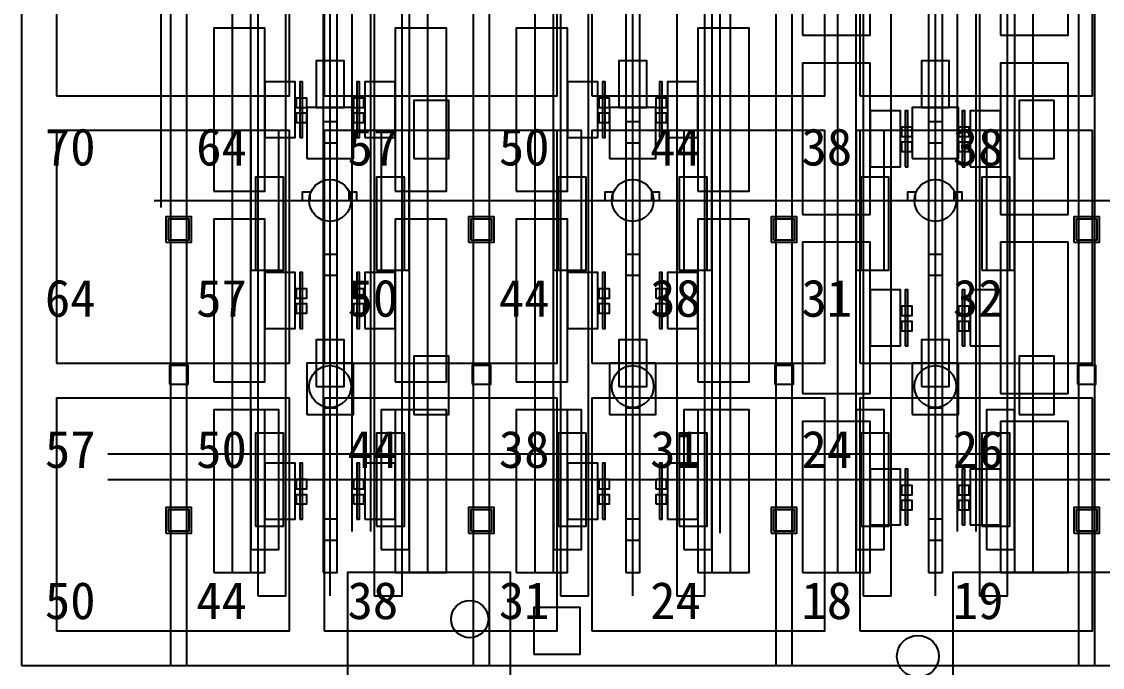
# Model space of a CAD drawing. Header units: metres. Extents: x -1640 to 1560, y -268 to 2338.
# Drawn here: x -281 to -234.57, y 886.92 to 914.69 of the extents above; entities that cross this region are included whole.
import ezdxf

# ---------------------------------------------------------------- set-up
doc = ezdxf.new("R2010")
doc.units = ezdxf.units.M
for name, color, linetype in [('1F_CHL', 4, 'Continuous'), ('1F_EHS_EXIT_DOOR_CONCEPT', 3, 'Continuous'), ('1F_EHS_GAS_DETECTOR', 6, 'Continuous'), ('1F_EHS_SAFETY_SHOWER_EYEWASH_CONCEPT', 3, 'Continuous'), ('1F_PUMP', 2, 'Continuous'), ('1F_SCR', 3, 'Continuous'), ('1F_STRUCT_COLUMN', 8, 'Continuous'), ('1F_ZONE', 3, 'Continuous'), ('2F_CSF_LATERAL_RACK_CONCEPT', 9, 'Continuous'), ('2F_EHS_EXIT_DOOR_CONCEPT', 3, 'Continuous'), ('2F_EHS_GAS_DETECTOR', 6, 'Continuous'), ('2F_RFG', 5, 'Continuous'), ('2F_STRUCT_COLUMN', 8, 'Continuous'), ('2F_VMB', 6, 'Continuous'), ('2F_ZONE', 3, 'Continuous'), ('3F_CLEANROOM_OVERHEAD_PIPE_DUCT_CONCEPT', 9, 'Continuous'), ('3F_CVD', 3, 'Continuous'), ('3F_DIFF', 4, 'Continuous'), ('3F_EHS_EGRESS_DIST_M', 2, 'Continuous'), ('3F_EHS_EXIT_DOOR_CONCEPT', 3, 'Continuous'), ('3F_FOUP', 5, 'Continuous'), ('3F_OHT', 9, 'Continuous'), ('3F_OHTV', 1, 'Continuous'), ('3F_STRUCT_COLUMN', 8, 'Continuous'), ('3F_TBAR', 6, 'Continuous'), ('3F_ZONE', 3, 'Continuous'), ('4F_FFU', 1, 'Continuous'), ('4F_STRUCT_PLENUM_TRUSS_CONCEPT', 9, 'Continuous'), ('4F_ZONE', 3, 'Continuous'), ('5F_CHL', 4, 'Continuous'), ('5F_EHS_EXIT_DOOR_CONCEPT', 3, 'Continuous'), ('5F_EHS_GAS_DETECTOR', 6, 'Continuous'), ('5F_EHS_SAFETY_SHOWER_EYEWASH_CONCEPT', 3, 'Continuous'), ('5F_PUMP', 2, 'Continuous'), ('5F_SCR', 3, 'Continuous'), ('5F_STRUCT_COLUMN', 8, 'Continuous'), ('5F_ZONE', 3, 'Continuous'), ('6F_CSF_LATERAL_RACK_CONCEPT', 9, 'Continuous'), ('6F_EHS_EXIT_DOOR_CONCEPT', 3, 'Continuous'), ('6F_EHS_GAS_DETECTOR', 6, 'Continuous'), ('6F_RFG', 5, 'Continuous'), ('6F_STRUCT_COLUMN', 8, 'Continuous'), ('6F_VMB', 6, 'Continuous'), ('6F_ZONE', 3, 'Continuous'), ('7F_CLEANROOM_OVERHEAD_PIPE_DUCT_CONCEPT', 9, 'Continuous'), ('7F_CVD', 3, 'Continuous'), ('7F_DIFF', 4, 'Continuous'), ('7F_EHS_EGRESS_DIST_M', 2, 'Continuous'), ('7F_EHS_EXIT_DOOR_CONCEPT', 3, 'Continuous'), ('7F_FOUP', 5, 'Continuous'), ('7F_OHT', 9, 'Continuous'), ('7F_OHTV', 1, 'Continuous'), ('7F_STRUCT_COLUMN', 8, 'Continuous'), ('7F_TBAR', 6, 'Continuous'), ('7F_ZONE', 3, 'Continuous'), ('8F_FFU', 1, 'Continuous'), ('8F_STRUCT_PLENUM_TRUSS_CONCEPT', 9, 'Continuous'), ('8F_ZONE', 3, 'Continuous'), ('EHS_GAS_SUPPLY', 3, 'Continuous'), ('EHS_PROCESS_EXHAUST', 1, 'Continuous'), ('EHS_TREATED_EXHAUST', 30, 'Continuous'), ('RF_RSC', 4, 'Continuous'), ('RF_STACK', 2, 'Continuous'), ('UTIL_ELEC.LV_CONCEPT', 2, 'Continuous'), ('UTIL_GAS.SPEC_CONCEPT', 3, 'Continuous'), ('UTIL_PCW.R_CONCEPT', 1, 'Continuous'), ('UTIL_PCW.S_CONCEPT', 6, 'Continuous'), ('UTIL_UPW.R_CONCEPT', 2, 'Continuous'), ('UTIL_UPW.S_CONCEPT', 1, 'Continuous')]:
    doc.layers.add(name, color=color, linetype=linetype)

msp = doc.modelspace()

# ---------------------------------------------------------------- linework, layer by layer
at = {"layer": '1F_CHL'}
for points in [[(-264.15, 908.8), (-262.65, 908.8), (-262.65, 911.3), (-264.15, 911.3)], [(-238.15, 908.8), (-236.65, 908.8), (-236.65, 911.3), (-238.15, 911.3)], [(-264.15, 897.8), (-262.65, 897.8), (-262.65, 900.3), (-264.15, 900.3)], [(-238.15, 897.8), (-236.65, 897.8), (-236.65, 900.3), (-238.15, 900.3)]]:
    msp.add_lwpolyline(points, close=True, dxfattribs=at)
at = {"layer": '1F_EHS_EXIT_DOOR_CONCEPT'}
msp.add_circle((-242.5, 887.4), 0.9, dxfattribs=at)
at = {"layer": '1F_EHS_GAS_DETECTOR'}
for centre in [(-267.75, 899), (-254.75, 899), (-241.75, 899)]:
    msp.add_circle(centre, 0.9, dxfattribs=at)
at = {"layer": '1F_EHS_SAFETY_SHOWER_EYEWASH_CONCEPT'}
msp.add_circle((-261.75, 889), 0.8, dxfattribs=at)
at = {"layer": '1F_PUMP'}
for points in [[(-270.95, 904), (-269.75, 904), (-269.75, 908), (-270.95, 908)], [(-265.75, 904), (-264.55, 904), (-264.55, 908), (-265.75, 908)], [(-257.95, 904), (-256.75, 904), (-256.75, 908), (-257.95, 908)], [(-252.75, 904), (-251.55, 904), (-251.55, 908), (-252.75, 908)], [(-244.95, 904), (-243.75, 904), (-243.75, 908), (-244.95, 908)], [(-239.75, 904), (-238.55, 904), (-238.55, 908), (-239.75, 908)], [(-270.95, 893), (-269.75, 893), (-269.75, 897), (-270.95, 897)], [(-265.75, 893), (-264.55, 893), (-264.55, 897), (-265.75, 897)], [(-257.95, 893), (-256.75, 893), (-256.75, 897), (-257.95, 897)], [(-252.75, 893), (-251.55, 893), (-251.55, 897), (-252.75, 897)], [(-244.95, 893), (-243.75, 893), (-243.75, 897), (-244.95, 897)], [(-239.75, 893), (-238.55, 893), (-238.55, 897), (-239.75, 897)]]:
    msp.add_lwpolyline(points, close=True, dxfattribs=at)
at = {"layer": '1F_SCR'}
for points in [[(-268.75, 908.8), (-266.75, 908.8), (-266.75, 911), (-268.75, 911)], [(-255.75, 908.8), (-253.75, 908.8), (-253.75, 911), (-255.75, 911)], [(-242.75, 908.8), (-240.75, 908.8), (-240.75, 911), (-242.75, 911)], [(-268.75, 897.8), (-266.75, 897.8), (-266.75, 900), (-268.75, 900)], [(-255.75, 897.8), (-253.75, 897.8), (-253.75, 900), (-255.75, 900)], [(-242.75, 897.8), (-240.75, 897.8), (-240.75, 900), (-242.75, 900)]]:
    msp.add_lwpolyline(points, close=True, dxfattribs=at)
at = {"layer": '1F_STRUCT_COLUMN'}
for points in [[(-274.8, 905.2), (-273.7, 905.2), (-273.7, 906.3), (-274.8, 906.3)], [(-261.8, 905.2), (-260.7, 905.2), (-260.7, 906.3), (-261.8, 906.3)], [(-248.8, 905.2), (-247.7, 905.2), (-247.7, 906.3), (-248.8, 906.3)], [(-235.8, 905.2), (-234.7, 905.2), (-234.7, 906.3), (-235.8, 906.3)], [(-274.8, 892.7), (-273.7, 892.7), (-273.7, 893.8), (-274.8, 893.8)], [(-261.8, 892.7), (-260.7, 892.7), (-260.7, 893.8), (-261.8, 893.8)], [(-248.8, 892.7), (-247.7, 892.7), (-247.7, 893.8), (-248.8, 893.8)], [(-235.8, 892.7), (-234.7, 892.7), (-234.7, 893.8), (-235.8, 893.8)]]:
    msp.add_lwpolyline(points, close=True, dxfattribs=at)
at = {"layer": '1F_ZONE'}
msp.add_lwpolyline([(-281, 887), (-7.5, 887), (-7.5, 1045), (-281, 1045)], close=True, dxfattribs=at)
at = {"layer": '2F_CSF_LATERAL_RACK_CONCEPT'}
for points in [[(-271.95, 891), (-271.15, 891), (-271.15, 1041), (-271.95, 1041)], [(-264.35, 891), (-263.55, 891), (-263.55, 1041), (-264.35, 1041)], [(-258.95, 891), (-258.15, 891), (-258.15, 1041), (-258.95, 1041)], [(-251.35, 891), (-250.55, 891), (-250.55, 1041), (-251.35, 1041)], [(-245.95, 891), (-245.15, 891), (-245.15, 1041), (-245.95, 1041)], [(-238.35, 891), (-237.55, 891), (-237.55, 1041), (-238.35, 1041)]]:
    msp.add_lwpolyline(points, close=True, dxfattribs=at)
at = {"layer": '2F_EHS_EXIT_DOOR_CONCEPT'}
msp.add_circle((-242.5, 887.4), 0.9, dxfattribs=at)
at = {"layer": '2F_EHS_GAS_DETECTOR'}
for centre in [(-267.75, 907), (-254.75, 907), (-241.75, 907)]:
    msp.add_circle(centre, 0.9, dxfattribs=at)
at = {"layer": '2F_RFG'}
for points in [[(-271.15, 904), (-269.95, 904), (-269.95, 910), (-271.15, 910)], [(-265.55, 904), (-264.35, 904), (-264.35, 910), (-265.55, 910)], [(-258.15, 904), (-256.95, 904), (-256.95, 910), (-258.15, 910)], [(-252.55, 904), (-251.35, 904), (-251.35, 910), (-252.55, 910)], [(-245.15, 904), (-243.95, 904), (-243.95, 910), (-245.15, 910)], [(-239.55, 904), (-238.35, 904), (-238.35, 910), (-239.55, 910)], [(-271.15, 892), (-269.95, 892), (-269.95, 898), (-271.15, 898)], [(-265.55, 892), (-264.35, 892), (-264.35, 898), (-265.55, 898)], [(-258.15, 892), (-256.95, 892), (-256.95, 898), (-258.15, 898)], [(-252.55, 892), (-251.35, 892), (-251.35, 898), (-252.55, 898)], [(-245.15, 892), (-243.95, 892), (-243.95, 898), (-245.15, 898)], [(-239.55, 892), (-238.35, 892), (-238.35, 898), (-239.55, 898)]]:
    msp.add_lwpolyline(points, close=True, dxfattribs=at)
at = {"layer": '2F_STRUCT_COLUMN'}
for points in [[(-274.7, 905.3), (-273.8, 905.3), (-273.8, 906.2), (-274.7, 906.2)], [(-261.7, 905.3), (-260.8, 905.3), (-260.8, 906.2), (-261.7, 906.2)], [(-248.7, 905.3), (-247.8, 905.3), (-247.8, 906.2), (-248.7, 906.2)], [(-235.7, 905.3), (-234.8, 905.3), (-234.8, 906.2), (-235.7, 906.2)], [(-274.7, 892.8), (-273.8, 892.8), (-273.8, 893.7), (-274.7, 893.7)], [(-261.7, 892.8), (-260.8, 892.8), (-260.8, 893.7), (-261.7, 893.7)], [(-248.7, 892.8), (-247.8, 892.8), (-247.8, 893.7), (-248.7, 893.7)], [(-235.7, 892.8), (-234.8, 892.8), (-234.8, 893.7), (-235.7, 893.7)]]:
    msp.add_lwpolyline(points, close=True, dxfattribs=at)
at = {"layer": '2F_VMB'}
for points in [[(-268.35, 911), (-267.15, 911), (-267.15, 913), (-268.35, 913)], [(-255.35, 911), (-254.15, 911), (-254.15, 913), (-255.35, 913)], [(-242.35, 911), (-241.15, 911), (-241.15, 913), (-242.35, 913)], [(-268.35, 899), (-267.15, 899), (-267.15, 901), (-268.35, 901)], [(-255.35, 899), (-254.15, 899), (-254.15, 901), (-255.35, 901)], [(-242.35, 899), (-241.15, 899), (-241.15, 901), (-242.35, 901)]]:
    msp.add_lwpolyline(points, close=True, dxfattribs=at)
at = {"layer": '2F_ZONE'}
msp.add_lwpolyline([(-281, 887), (-7.5, 887), (-7.5, 1045), (-281, 1045)], close=True, dxfattribs=at)
at = {"layer": '3F_CLEANROOM_OVERHEAD_PIPE_DUCT_CONCEPT'}
for points in [[(-270.85, 890), (-269.65, 890), (-269.65, 1042), (-270.85, 1042)], [(-265.85, 890), (-264.65, 890), (-264.65, 1042), (-265.85, 1042)], [(-257.85, 890), (-256.65, 890), (-256.65, 1042), (-257.85, 1042)], [(-252.85, 890), (-251.65, 890), (-251.65, 1042), (-252.85, 1042)], [(-244.85, 890), (-243.65, 890), (-243.65, 1042), (-244.85, 1042)], [(-239.85, 890), (-238.65, 890), (-238.65, 1042), (-239.85, 1042)]]:
    msp.add_lwpolyline(points, close=True, dxfattribs=at)
at = {"layer": '3F_CVD'}
for points in [[(-247.45, 914.1), (-244.55, 914.1), (-244.55, 920.6), (-247.45, 920.6)], [(-238.95, 914.1), (-236.05, 914.1), (-236.05, 920.6), (-238.95, 920.6)], [(-247.45, 906.4), (-244.55, 906.4), (-244.55, 912.9), (-247.45, 912.9)], [(-238.95, 906.4), (-236.05, 906.4), (-236.05, 912.9), (-238.95, 912.9)], [(-244.55, 908.45), (-243.25, 908.45), (-243.25, 910.85), (-244.55, 910.85)], [(-240.25, 908.45), (-238.95, 908.45), (-238.95, 910.85), (-240.25, 910.85)], [(-247.45, 898.7), (-244.55, 898.7), (-244.55, 905.2), (-247.45, 905.2)], [(-238.95, 898.7), (-236.05, 898.7), (-236.05, 905.2), (-238.95, 905.2)], [(-244.55, 900.75), (-243.25, 900.75), (-243.25, 903.15), (-244.55, 903.15)], [(-240.25, 900.75), (-238.95, 900.75), (-238.95, 903.15), (-240.25, 903.15)], [(-247.45, 891), (-244.55, 891), (-244.55, 897.5), (-247.45, 897.5)], [(-238.95, 891), (-236.05, 891), (-236.05, 897.5), (-238.95, 897.5)], [(-244.55, 893.05), (-243.25, 893.05), (-243.25, 895.45), (-244.55, 895.45)], [(-240.25, 893.05), (-238.95, 893.05), (-238.95, 895.45), (-240.25, 895.45)]]:
    msp.add_lwpolyline(points, close=True, dxfattribs=at)
at = {"layer": '3F_DIFF'}
for points in [[(-272.75, 907.4), (-270.55, 907.4), (-270.55, 914.4), (-272.75, 914.4)], [(-264.95, 907.4), (-262.75, 907.4), (-262.75, 914.4), (-264.95, 914.4)], [(-259.75, 907.4), (-257.55, 907.4), (-257.55, 914.4), (-259.75, 914.4)], [(-251.95, 907.4), (-249.75, 907.4), (-249.75, 914.4), (-251.95, 914.4)], [(-270.55, 909.7), (-269.25, 909.7), (-269.25, 912.1), (-270.55, 912.1)], [(-266.25, 909.7), (-264.95, 909.7), (-264.95, 912.1), (-266.25, 912.1)], [(-257.55, 909.7), (-256.25, 909.7), (-256.25, 912.1), (-257.55, 912.1)], [(-253.25, 909.7), (-251.95, 909.7), (-251.95, 912.1), (-253.25, 912.1)], [(-272.75, 899.2), (-270.55, 899.2), (-270.55, 906.2), (-272.75, 906.2)], [(-264.95, 899.2), (-262.75, 899.2), (-262.75, 906.2), (-264.95, 906.2)], [(-259.75, 899.2), (-257.55, 899.2), (-257.55, 906.2), (-259.75, 906.2)], [(-251.95, 899.2), (-249.75, 899.2), (-249.75, 906.2), (-251.95, 906.2)], [(-270.55, 901.5), (-269.25, 901.5), (-269.25, 903.9), (-270.55, 903.9)], [(-266.25, 901.5), (-264.95, 901.5), (-264.95, 903.9), (-266.25, 903.9)], [(-257.55, 901.5), (-256.25, 901.5), (-256.25, 903.9), (-257.55, 903.9)], [(-253.25, 901.5), (-251.95, 901.5), (-251.95, 903.9), (-253.25, 903.9)], [(-272.75, 891), (-270.55, 891), (-270.55, 898), (-272.75, 898)], [(-264.95, 891), (-262.75, 891), (-262.75, 898), (-264.95, 898)], [(-259.75, 891), (-257.55, 891), (-257.55, 898), (-259.75, 898)], [(-251.95, 891), (-249.75, 891), (-249.75, 898), (-251.95, 898)], [(-270.55, 893.3), (-269.25, 893.3), (-269.25, 895.7), (-270.55, 895.7)], [(-266.25, 893.3), (-264.95, 893.3), (-264.95, 895.7), (-266.25, 895.7)], [(-257.55, 893.3), (-256.25, 893.3), (-256.25, 895.7), (-257.55, 895.7)], [(-253.25, 893.3), (-251.95, 893.3), (-251.95, 895.7), (-253.25, 895.7)]]:
    msp.add_lwpolyline(points, close=True, dxfattribs=at)
at = {"layer": '3F_EHS_EXIT_DOOR_CONCEPT'}
msp.add_circle((-242.5, 887.4), 0.9, dxfattribs=at)
at = {"layer": '3F_FOUP'}
for points in [[(-269.2, 911), (-268.75, 911), (-268.75, 911.4), (-269.2, 911.4)], [(-266.75, 911), (-266.3, 911), (-266.3, 911.4), (-266.75, 911.4)], [(-256.2, 911), (-255.75, 911), (-255.75, 911.4), (-256.2, 911.4)], [(-253.75, 911), (-253.3, 911), (-253.3, 911.4), (-253.75, 911.4)], [(-269.2, 910.35), (-268.75, 910.35), (-268.75, 910.75), (-269.2, 910.75)], [(-266.75, 910.35), (-266.3, 910.35), (-266.3, 910.75), (-266.75, 910.75)], [(-256.2, 910.35), (-255.75, 910.35), (-255.75, 910.75), (-256.2, 910.75)], [(-253.75, 910.35), (-253.3, 910.35), (-253.3, 910.75), (-253.75, 910.75)], [(-243.2, 909.75), (-242.75, 909.75), (-242.75, 910.15), (-243.2, 910.15)], [(-240.75, 909.75), (-240.3, 909.75), (-240.3, 910.15), (-240.75, 910.15)], [(-243.2, 909.1), (-242.75, 909.1), (-242.75, 909.5), (-243.2, 909.5)], [(-240.75, 909.1), (-240.3, 909.1), (-240.3, 909.5), (-240.75, 909.5)], [(-269.2, 902.8), (-268.75, 902.8), (-268.75, 903.2), (-269.2, 903.2)], [(-266.75, 902.8), (-266.3, 902.8), (-266.3, 903.2), (-266.75, 903.2)], [(-256.2, 902.8), (-255.75, 902.8), (-255.75, 903.2), (-256.2, 903.2)], [(-253.75, 902.8), (-253.3, 902.8), (-253.3, 903.2), (-253.75, 903.2)], [(-269.2, 902.15), (-268.75, 902.15), (-268.75, 902.55), (-269.2, 902.55)], [(-266.75, 902.15), (-266.3, 902.15), (-266.3, 902.55), (-266.75, 902.55)], [(-256.2, 902.15), (-255.75, 902.15), (-255.75, 902.55), (-256.2, 902.55)], [(-253.75, 902.15), (-253.3, 902.15), (-253.3, 902.55), (-253.75, 902.55)], [(-243.2, 902.05), (-242.75, 902.05), (-242.75, 902.45), (-243.2, 902.45)], [(-240.75, 902.05), (-240.3, 902.05), (-240.3, 902.45), (-240.75, 902.45)], [(-243.2, 901.4), (-242.75, 901.4), (-242.75, 901.8), (-243.2, 901.8)], [(-240.75, 901.4), (-240.3, 901.4), (-240.3, 901.8), (-240.75, 901.8)], [(-269.2, 894.6), (-268.75, 894.6), (-268.75, 895), (-269.2, 895)], [(-266.75, 894.6), (-266.3, 894.6), (-266.3, 895), (-266.75, 895)], [(-256.2, 894.6), (-255.75, 894.6), (-255.75, 895), (-256.2, 895)], [(-253.75, 894.6), (-253.3, 894.6), (-253.3, 895), (-253.75, 895)], [(-243.2, 894.35), (-242.75, 894.35), (-242.75, 894.75), (-243.2, 894.75)], [(-240.75, 894.35), (-240.3, 894.35), (-240.3, 894.75), (-240.75, 894.75)], [(-269.2, 893.95), (-268.75, 893.95), (-268.75, 894.35), (-269.2, 894.35)], [(-266.75, 893.95), (-266.3, 893.95), (-266.3, 894.35), (-266.75, 894.35)], [(-256.2, 893.95), (-255.75, 893.95), (-255.75, 894.35), (-256.2, 894.35)], [(-253.75, 893.95), (-253.3, 893.95), (-253.3, 894.35), (-253.75, 894.35)], [(-243.2, 893.7), (-242.75, 893.7), (-242.75, 894.1), (-243.2, 894.1)], [(-240.75, 893.7), (-240.3, 893.7), (-240.3, 894.1), (-240.75, 894.1)]]:
    msp.add_lwpolyline(points, close=True, dxfattribs=at)
at = {"layer": '3F_OHT'}
for p, q in [((-267.75, 890), (-267.75, 962)), ((-254.75, 890), (-254.75, 962)), ((-241.75, 890), (-241.75, 962))]:
    msp.add_line(p, q, dxfattribs=at)
at = {"layer": '3F_OHTV'}
for points in [[(-268.05, 909.48), (-267.45, 909.48), (-267.45, 910.38), (-268.05, 910.38)], [(-255.05, 909.48), (-254.45, 909.48), (-254.45, 910.38), (-255.05, 910.38)], [(-242.05, 909.48), (-241.45, 909.48), (-241.45, 910.38), (-242.05, 910.38)], [(-268.05, 903.78), (-267.45, 903.78), (-267.45, 904.68), (-268.05, 904.68)], [(-255.05, 903.78), (-254.45, 903.78), (-254.45, 904.68), (-255.05, 904.68)], [(-242.05, 903.78), (-241.45, 903.78), (-241.45, 904.68), (-242.05, 904.68)], [(-268.05, 898.09), (-267.45, 898.09), (-267.45, 898.99), (-268.05, 898.99)], [(-255.05, 898.09), (-254.45, 898.09), (-254.45, 898.99), (-255.05, 898.99)], [(-242.05, 898.09), (-241.45, 898.09), (-241.45, 898.99), (-242.05, 898.99)], [(-268.05, 892.4), (-267.45, 892.4), (-267.45, 893.3), (-268.05, 893.3)], [(-255.05, 892.4), (-254.45, 892.4), (-254.45, 893.3), (-255.05, 893.3)], [(-242.05, 892.4), (-241.45, 892.4), (-241.45, 893.3), (-242.05, 893.3)]]:
    msp.add_lwpolyline(points, close=True, dxfattribs=at)
at = {"layer": '3F_STRUCT_COLUMN'}
for points in [[(-274.65, 899.1), (-273.85, 899.1), (-273.85, 899.9), (-274.65, 899.9)], [(-261.65, 899.1), (-260.85, 899.1), (-260.85, 899.9), (-261.65, 899.9)], [(-248.65, 899.1), (-247.85, 899.1), (-247.85, 899.9), (-248.65, 899.9)], [(-235.65, 899.1), (-234.85, 899.1), (-234.85, 899.9), (-235.65, 899.9)]]:
    msp.add_lwpolyline(points, close=True, dxfattribs=at)
at = {"layer": '3F_TBAR'}
for points in [[(-269.05, 909.7), (-268.93, 909.7), (-268.93, 912.1), (-269.05, 912.1)], [(-266.6, 909.7), (-266.48, 909.7), (-266.48, 912.1), (-266.6, 912.1)], [(-256.05, 909.7), (-255.93, 909.7), (-255.93, 912.1), (-256.05, 912.1)], [(-253.6, 909.7), (-253.48, 909.7), (-253.48, 912.1), (-253.6, 912.1)], [(-243.05, 908.45), (-242.93, 908.45), (-242.93, 910.85), (-243.05, 910.85)], [(-240.6, 908.45), (-240.48, 908.45), (-240.48, 910.85), (-240.6, 910.85)], [(-269.05, 901.5), (-268.93, 901.5), (-268.93, 903.9), (-269.05, 903.9)], [(-266.6, 901.5), (-266.48, 901.5), (-266.48, 903.9), (-266.6, 903.9)], [(-256.05, 901.5), (-255.93, 901.5), (-255.93, 903.9), (-256.05, 903.9)], [(-253.6, 901.5), (-253.48, 901.5), (-253.48, 903.9), (-253.6, 903.9)], [(-243.05, 900.75), (-242.93, 900.75), (-242.93, 903.15), (-243.05, 903.15)], [(-240.6, 900.75), (-240.48, 900.75), (-240.48, 903.15), (-240.6, 903.15)], [(-269.05, 893.3), (-268.93, 893.3), (-268.93, 895.7), (-269.05, 895.7)], [(-266.6, 893.3), (-266.48, 893.3), (-266.48, 895.7), (-266.6, 895.7)], [(-256.05, 893.3), (-255.93, 893.3), (-255.93, 895.7), (-256.05, 895.7)], [(-253.6, 893.3), (-253.48, 893.3), (-253.48, 895.7), (-253.6, 895.7)], [(-243.05, 893.05), (-242.93, 893.05), (-242.93, 895.45), (-243.05, 895.45)], [(-240.6, 893.05), (-240.48, 893.05), (-240.48, 895.45), (-240.6, 895.45)]]:
    msp.add_lwpolyline(points, close=True, dxfattribs=at)
at = {"layer": '3F_ZONE'}
msp.add_lwpolyline([(-281, 887), (-7.5, 887), (-7.5, 1045), (-281, 1045)], close=True, dxfattribs=at)
at = {"layer": '4F_FFU'}
for points in [[(-279.5, 911.5), (-269.5, 911.5), (-269.5, 921.5), (-279.5, 921.5)], [(-268, 911.5), (-258, 911.5), (-258, 921.5), (-268, 921.5)], [(-256.5, 911.5), (-246.5, 911.5), (-246.5, 921.5), (-256.5, 921.5)], [(-245, 911.5), (-235, 911.5), (-235, 921.5), (-245, 921.5)], [(-279.5, 900), (-269.5, 900), (-269.5, 910), (-279.5, 910)], [(-268, 900), (-258, 900), (-258, 910), (-268, 910)], [(-256.5, 900), (-246.5, 900), (-246.5, 910), (-256.5, 910)], [(-245, 900), (-235, 900), (-235, 910), (-245, 910)], [(-279.5, 888.5), (-269.5, 888.5), (-269.5, 898.5), (-279.5, 898.5)], [(-268, 888.5), (-258, 888.5), (-258, 898.5), (-268, 898.5)], [(-256.5, 888.5), (-246.5, 888.5), (-246.5, 898.5), (-256.5, 898.5)], [(-245, 888.5), (-235, 888.5), (-235, 898.5), (-245, 898.5)]]:
    msp.add_lwpolyline(points, close=True, dxfattribs=at)
at = {"layer": '4F_STRUCT_PLENUM_TRUSS_CONCEPT'}
for points in [[(-274.6, 887), (-273.9, 887), (-273.9, 1045), (-274.6, 1045)], [(-261.6, 887), (-260.9, 887), (-260.9, 1045), (-261.6, 1045)], [(-248.6, 887), (-247.9, 887), (-247.9, 1045), (-248.6, 1045)], [(-235.6, 887), (-234.9, 887), (-234.9, 1045), (-235.6, 1045)]]:
    msp.add_lwpolyline(points, close=True, dxfattribs=at)
at = {"layer": '4F_ZONE'}
msp.add_lwpolyline([(-281, 887), (-7.5, 887), (-7.5, 1045), (-281, 1045)], close=True, dxfattribs=at)
at = {"layer": '5F_CHL'}
for points in [[(-264.15, 908.8), (-262.65, 908.8), (-262.65, 911.3), (-264.15, 911.3)], [(-238.15, 908.8), (-236.65, 908.8), (-236.65, 911.3), (-238.15, 911.3)], [(-264.15, 897.8), (-262.65, 897.8), (-262.65, 900.3), (-264.15, 900.3)], [(-238.15, 897.8), (-236.65, 897.8), (-236.65, 900.3), (-238.15, 900.3)]]:
    msp.add_lwpolyline(points, close=True, dxfattribs=at)
at = {"layer": '5F_EHS_EXIT_DOOR_CONCEPT'}
msp.add_circle((-242.5, 887.4), 0.9, dxfattribs=at)
at = {"layer": '5F_EHS_GAS_DETECTOR'}
for centre in [(-267.75, 899), (-254.75, 899), (-241.75, 899)]:
    msp.add_circle(centre, 0.9, dxfattribs=at)
at = {"layer": '5F_EHS_SAFETY_SHOWER_EYEWASH_CONCEPT'}
msp.add_circle((-261.75, 889), 0.8, dxfattribs=at)
at = {"layer": '5F_PUMP'}
for points in [[(-270.95, 904), (-269.75, 904), (-269.75, 908), (-270.95, 908)], [(-265.75, 904), (-264.55, 904), (-264.55, 908), (-265.75, 908)], [(-257.95, 904), (-256.75, 904), (-256.75, 908), (-257.95, 908)], [(-252.75, 904), (-251.55, 904), (-251.55, 908), (-252.75, 908)], [(-244.95, 904), (-243.75, 904), (-243.75, 908), (-244.95, 908)], [(-239.75, 904), (-238.55, 904), (-238.55, 908), (-239.75, 908)], [(-270.95, 893), (-269.75, 893), (-269.75, 897), (-270.95, 897)], [(-265.75, 893), (-264.55, 893), (-264.55, 897), (-265.75, 897)], [(-257.95, 893), (-256.75, 893), (-256.75, 897), (-257.95, 897)], [(-252.75, 893), (-251.55, 893), (-251.55, 897), (-252.75, 897)], [(-244.95, 893), (-243.75, 893), (-243.75, 897), (-244.95, 897)], [(-239.75, 893), (-238.55, 893), (-238.55, 897), (-239.75, 897)]]:
    msp.add_lwpolyline(points, close=True, dxfattribs=at)
at = {"layer": '5F_SCR'}
for points in [[(-268.75, 908.8), (-266.75, 908.8), (-266.75, 911), (-268.75, 911)], [(-255.75, 908.8), (-253.75, 908.8), (-253.75, 911), (-255.75, 911)], [(-242.75, 908.8), (-240.75, 908.8), (-240.75, 911), (-242.75, 911)], [(-268.75, 897.8), (-266.75, 897.8), (-266.75, 900), (-268.75, 900)], [(-255.75, 897.8), (-253.75, 897.8), (-253.75, 900), (-255.75, 900)], [(-242.75, 897.8), (-240.75, 897.8), (-240.75, 900), (-242.75, 900)]]:
    msp.add_lwpolyline(points, close=True, dxfattribs=at)
at = {"layer": '5F_STRUCT_COLUMN'}
for points in [[(-274.8, 905.2), (-273.7, 905.2), (-273.7, 906.3), (-274.8, 906.3)], [(-261.8, 905.2), (-260.7, 905.2), (-260.7, 906.3), (-261.8, 906.3)], [(-248.8, 905.2), (-247.7, 905.2), (-247.7, 906.3), (-248.8, 906.3)], [(-235.8, 905.2), (-234.7, 905.2), (-234.7, 906.3), (-235.8, 906.3)], [(-274.8, 892.7), (-273.7, 892.7), (-273.7, 893.8), (-274.8, 893.8)], [(-261.8, 892.7), (-260.7, 892.7), (-260.7, 893.8), (-261.8, 893.8)], [(-248.8, 892.7), (-247.7, 892.7), (-247.7, 893.8), (-248.8, 893.8)], [(-235.8, 892.7), (-234.7, 892.7), (-234.7, 893.8), (-235.8, 893.8)]]:
    msp.add_lwpolyline(points, close=True, dxfattribs=at)
at = {"layer": '5F_ZONE'}
msp.add_lwpolyline([(-281, 887), (-7.5, 887), (-7.5, 1045), (-281, 1045)], close=True, dxfattribs=at)
at = {"layer": '6F_CSF_LATERAL_RACK_CONCEPT'}
for points in [[(-271.95, 891), (-271.15, 891), (-271.15, 1041), (-271.95, 1041)], [(-264.35, 891), (-263.55, 891), (-263.55, 1041), (-264.35, 1041)], [(-258.95, 891), (-258.15, 891), (-258.15, 1041), (-258.95, 1041)], [(-251.35, 891), (-250.55, 891), (-250.55, 1041), (-251.35, 1041)], [(-245.95, 891), (-245.15, 891), (-245.15, 1041), (-245.95, 1041)], [(-238.35, 891), (-237.55, 891), (-237.55, 1041), (-238.35, 1041)]]:
    msp.add_lwpolyline(points, close=True, dxfattribs=at)
at = {"layer": '6F_EHS_EXIT_DOOR_CONCEPT'}
msp.add_circle((-242.5, 887.4), 0.9, dxfattribs=at)
at = {"layer": '6F_EHS_GAS_DETECTOR'}
for centre in [(-267.75, 907), (-254.75, 907), (-241.75, 907)]:
    msp.add_circle(centre, 0.9, dxfattribs=at)
at = {"layer": '6F_RFG'}
for points in [[(-271.15, 904), (-269.95, 904), (-269.95, 910), (-271.15, 910)], [(-265.55, 904), (-264.35, 904), (-264.35, 910), (-265.55, 910)], [(-258.15, 904), (-256.95, 904), (-256.95, 910), (-258.15, 910)], [(-252.55, 904), (-251.35, 904), (-251.35, 910), (-252.55, 910)], [(-245.15, 904), (-243.95, 904), (-243.95, 910), (-245.15, 910)], [(-239.55, 904), (-238.35, 904), (-238.35, 910), (-239.55, 910)], [(-271.15, 892), (-269.95, 892), (-269.95, 898), (-271.15, 898)], [(-265.55, 892), (-264.35, 892), (-264.35, 898), (-265.55, 898)], [(-258.15, 892), (-256.95, 892), (-256.95, 898), (-258.15, 898)], [(-252.55, 892), (-251.35, 892), (-251.35, 898), (-252.55, 898)], [(-245.15, 892), (-243.95, 892), (-243.95, 898), (-245.15, 898)], [(-239.55, 892), (-238.35, 892), (-238.35, 898), (-239.55, 898)]]:
    msp.add_lwpolyline(points, close=True, dxfattribs=at)
at = {"layer": '6F_STRUCT_COLUMN'}
for points in [[(-274.7, 905.3), (-273.8, 905.3), (-273.8, 906.2), (-274.7, 906.2)], [(-261.7, 905.3), (-260.8, 905.3), (-260.8, 906.2), (-261.7, 906.2)], [(-248.7, 905.3), (-247.8, 905.3), (-247.8, 906.2), (-248.7, 906.2)], [(-235.7, 905.3), (-234.8, 905.3), (-234.8, 906.2), (-235.7, 906.2)], [(-274.7, 892.8), (-273.8, 892.8), (-273.8, 893.7), (-274.7, 893.7)], [(-261.7, 892.8), (-260.8, 892.8), (-260.8, 893.7), (-261.7, 893.7)], [(-248.7, 892.8), (-247.8, 892.8), (-247.8, 893.7), (-248.7, 893.7)], [(-235.7, 892.8), (-234.8, 892.8), (-234.8, 893.7), (-235.7, 893.7)]]:
    msp.add_lwpolyline(points, close=True, dxfattribs=at)
at = {"layer": '6F_VMB'}
for points in [[(-268.35, 911), (-267.15, 911), (-267.15, 913), (-268.35, 913)], [(-255.35, 911), (-254.15, 911), (-254.15, 913), (-255.35, 913)], [(-242.35, 911), (-241.15, 911), (-241.15, 913), (-242.35, 913)], [(-268.35, 899), (-267.15, 899), (-267.15, 901), (-268.35, 901)], [(-255.35, 899), (-254.15, 899), (-254.15, 901), (-255.35, 901)], [(-242.35, 899), (-241.15, 899), (-241.15, 901), (-242.35, 901)]]:
    msp.add_lwpolyline(points, close=True, dxfattribs=at)
at = {"layer": '6F_ZONE'}
msp.add_lwpolyline([(-281, 887), (-7.5, 887), (-7.5, 1045), (-281, 1045)], close=True, dxfattribs=at)
at = {"layer": '7F_CLEANROOM_OVERHEAD_PIPE_DUCT_CONCEPT'}
for points in [[(-270.85, 890), (-269.65, 890), (-269.65, 1042), (-270.85, 1042)], [(-265.85, 890), (-264.65, 890), (-264.65, 1042), (-265.85, 1042)], [(-257.85, 890), (-256.65, 890), (-256.65, 1042), (-257.85, 1042)], [(-252.85, 890), (-251.65, 890), (-251.65, 1042), (-252.85, 1042)], [(-244.85, 890), (-243.65, 890), (-243.65, 1042), (-244.85, 1042)], [(-239.85, 890), (-238.65, 890), (-238.65, 1042), (-239.85, 1042)]]:
    msp.add_lwpolyline(points, close=True, dxfattribs=at)
at = {"layer": '7F_CVD'}
for points in [[(-247.45, 914.1), (-244.55, 914.1), (-244.55, 920.6), (-247.45, 920.6)], [(-238.95, 914.1), (-236.05, 914.1), (-236.05, 920.6), (-238.95, 920.6)], [(-247.45, 906.4), (-244.55, 906.4), (-244.55, 912.9), (-247.45, 912.9)], [(-238.95, 906.4), (-236.05, 906.4), (-236.05, 912.9), (-238.95, 912.9)], [(-244.55, 908.45), (-243.25, 908.45), (-243.25, 910.85), (-244.55, 910.85)], [(-240.25, 908.45), (-238.95, 908.45), (-238.95, 910.85), (-240.25, 910.85)], [(-247.45, 898.7), (-244.55, 898.7), (-244.55, 905.2), (-247.45, 905.2)], [(-238.95, 898.7), (-236.05, 898.7), (-236.05, 905.2), (-238.95, 905.2)], [(-244.55, 900.75), (-243.25, 900.75), (-243.25, 903.15), (-244.55, 903.15)], [(-240.25, 900.75), (-238.95, 900.75), (-238.95, 903.15), (-240.25, 903.15)], [(-247.45, 891), (-244.55, 891), (-244.55, 897.5), (-247.45, 897.5)], [(-238.95, 891), (-236.05, 891), (-236.05, 897.5), (-238.95, 897.5)], [(-244.55, 893.05), (-243.25, 893.05), (-243.25, 895.45), (-244.55, 895.45)], [(-240.25, 893.05), (-238.95, 893.05), (-238.95, 895.45), (-240.25, 895.45)]]:
    msp.add_lwpolyline(points, close=True, dxfattribs=at)
at = {"layer": '7F_DIFF'}
for points in [[(-272.75, 907.4), (-270.55, 907.4), (-270.55, 914.4), (-272.75, 914.4)], [(-264.95, 907.4), (-262.75, 907.4), (-262.75, 914.4), (-264.95, 914.4)], [(-259.75, 907.4), (-257.55, 907.4), (-257.55, 914.4), (-259.75, 914.4)], [(-251.95, 907.4), (-249.75, 907.4), (-249.75, 914.4), (-251.95, 914.4)], [(-270.55, 909.7), (-269.25, 909.7), (-269.25, 912.1), (-270.55, 912.1)], [(-266.25, 909.7), (-264.95, 909.7), (-264.95, 912.1), (-266.25, 912.1)], [(-257.55, 909.7), (-256.25, 909.7), (-256.25, 912.1), (-257.55, 912.1)], [(-253.25, 909.7), (-251.95, 909.7), (-251.95, 912.1), (-253.25, 912.1)], [(-272.75, 899.2), (-270.55, 899.2), (-270.55, 906.2), (-272.75, 906.2)], [(-264.95, 899.2), (-262.75, 899.2), (-262.75, 906.2), (-264.95, 906.2)], [(-259.75, 899.2), (-257.55, 899.2), (-257.55, 906.2), (-259.75, 906.2)], [(-251.95, 899.2), (-249.75, 899.2), (-249.75, 906.2), (-251.95, 906.2)], [(-270.55, 901.5), (-269.25, 901.5), (-269.25, 903.9), (-270.55, 903.9)], [(-266.25, 901.5), (-264.95, 901.5), (-264.95, 903.9), (-266.25, 903.9)], [(-257.55, 901.5), (-256.25, 901.5), (-256.25, 903.9), (-257.55, 903.9)], [(-253.25, 901.5), (-251.95, 901.5), (-251.95, 903.9), (-253.25, 903.9)], [(-272.75, 891), (-270.55, 891), (-270.55, 898), (-272.75, 898)], [(-264.95, 891), (-262.75, 891), (-262.75, 898), (-264.95, 898)], [(-259.75, 891), (-257.55, 891), (-257.55, 898), (-259.75, 898)], [(-251.95, 891), (-249.75, 891), (-249.75, 898), (-251.95, 898)], [(-270.55, 893.3), (-269.25, 893.3), (-269.25, 895.7), (-270.55, 895.7)], [(-266.25, 893.3), (-264.95, 893.3), (-264.95, 895.7), (-266.25, 895.7)], [(-257.55, 893.3), (-256.25, 893.3), (-256.25, 895.7), (-257.55, 895.7)], [(-253.25, 893.3), (-251.95, 893.3), (-251.95, 895.7), (-253.25, 895.7)]]:
    msp.add_lwpolyline(points, close=True, dxfattribs=at)
at = {"layer": '7F_EHS_EXIT_DOOR_CONCEPT'}
msp.add_circle((-242.5, 887.4), 0.9, dxfattribs=at)
at = {"layer": '7F_FOUP'}
for points in [[(-269.2, 911), (-268.75, 911), (-268.75, 911.4), (-269.2, 911.4)], [(-266.75, 911), (-266.3, 911), (-266.3, 911.4), (-266.75, 911.4)], [(-256.2, 911), (-255.75, 911), (-255.75, 911.4), (-256.2, 911.4)], [(-253.75, 911), (-253.3, 911), (-253.3, 911.4), (-253.75, 911.4)], [(-269.2, 910.35), (-268.75, 910.35), (-268.75, 910.75), (-269.2, 910.75)], [(-266.75, 910.35), (-266.3, 910.35), (-266.3, 910.75), (-266.75, 910.75)], [(-256.2, 910.35), (-255.75, 910.35), (-255.75, 910.75), (-256.2, 910.75)], [(-253.75, 910.35), (-253.3, 910.35), (-253.3, 910.75), (-253.75, 910.75)], [(-243.2, 909.75), (-242.75, 909.75), (-242.75, 910.15), (-243.2, 910.15)], [(-240.75, 909.75), (-240.3, 909.75), (-240.3, 910.15), (-240.75, 910.15)], [(-243.2, 909.1), (-242.75, 909.1), (-242.75, 909.5), (-243.2, 909.5)], [(-240.75, 909.1), (-240.3, 909.1), (-240.3, 909.5), (-240.75, 909.5)], [(-269.2, 902.8), (-268.75, 902.8), (-268.75, 903.2), (-269.2, 903.2)], [(-266.75, 902.8), (-266.3, 902.8), (-266.3, 903.2), (-266.75, 903.2)], [(-256.2, 902.8), (-255.75, 902.8), (-255.75, 903.2), (-256.2, 903.2)], [(-253.75, 902.8), (-253.3, 902.8), (-253.3, 903.2), (-253.75, 903.2)], [(-269.2, 902.15), (-268.75, 902.15), (-268.75, 902.55), (-269.2, 902.55)], [(-266.75, 902.15), (-266.3, 902.15), (-266.3, 902.55), (-266.75, 902.55)], [(-256.2, 902.15), (-255.75, 902.15), (-255.75, 902.55), (-256.2, 902.55)], [(-253.75, 902.15), (-253.3, 902.15), (-253.3, 902.55), (-253.75, 902.55)], [(-243.2, 902.05), (-242.75, 902.05), (-242.75, 902.45), (-243.2, 902.45)], [(-240.75, 902.05), (-240.3, 902.05), (-240.3, 902.45), (-240.75, 902.45)], [(-243.2, 901.4), (-242.75, 901.4), (-242.75, 901.8), (-243.2, 901.8)], [(-240.75, 901.4), (-240.3, 901.4), (-240.3, 901.8), (-240.75, 901.8)], [(-269.2, 894.6), (-268.75, 894.6), (-268.75, 895), (-269.2, 895)], [(-266.75, 894.6), (-266.3, 894.6), (-266.3, 895), (-266.75, 895)], [(-256.2, 894.6), (-255.75, 894.6), (-255.75, 895), (-256.2, 895)], [(-253.75, 894.6), (-253.3, 894.6), (-253.3, 895), (-253.75, 895)], [(-243.2, 894.35), (-242.75, 894.35), (-242.75, 894.75), (-243.2, 894.75)], [(-240.75, 894.35), (-240.3, 894.35), (-240.3, 894.75), (-240.75, 894.75)], [(-269.2, 893.95), (-268.75, 893.95), (-268.75, 894.35), (-269.2, 894.35)], [(-266.75, 893.95), (-266.3, 893.95), (-266.3, 894.35), (-266.75, 894.35)], [(-256.2, 893.95), (-255.75, 893.95), (-255.75, 894.35), (-256.2, 894.35)], [(-253.75, 893.95), (-253.3, 893.95), (-253.3, 894.35), (-253.75, 894.35)], [(-243.2, 893.7), (-242.75, 893.7), (-242.75, 894.1), (-243.2, 894.1)], [(-240.75, 893.7), (-240.3, 893.7), (-240.3, 894.1), (-240.75, 894.1)]]:
    msp.add_lwpolyline(points, close=True, dxfattribs=at)
at = {"layer": '7F_OHT'}
for p, q in [((-267.75, 890), (-267.75, 962)), ((-254.75, 890), (-254.75, 962)), ((-241.75, 890), (-241.75, 962))]:
    msp.add_line(p, q, dxfattribs=at)
at = {"layer": '7F_OHTV'}
for points in [[(-268.05, 909.48), (-267.45, 909.48), (-267.45, 910.38), (-268.05, 910.38)], [(-255.05, 909.48), (-254.45, 909.48), (-254.45, 910.38), (-255.05, 910.38)], [(-242.05, 909.48), (-241.45, 909.48), (-241.45, 910.38), (-242.05, 910.38)], [(-268.05, 903.78), (-267.45, 903.78), (-267.45, 904.68), (-268.05, 904.68)], [(-255.05, 903.78), (-254.45, 903.78), (-254.45, 904.68), (-255.05, 904.68)], [(-242.05, 903.78), (-241.45, 903.78), (-241.45, 904.68), (-242.05, 904.68)], [(-268.05, 898.09), (-267.45, 898.09), (-267.45, 898.99), (-268.05, 898.99)], [(-255.05, 898.09), (-254.45, 898.09), (-254.45, 898.99), (-255.05, 898.99)], [(-242.05, 898.09), (-241.45, 898.09), (-241.45, 898.99), (-242.05, 898.99)], [(-268.05, 892.4), (-267.45, 892.4), (-267.45, 893.3), (-268.05, 893.3)], [(-255.05, 892.4), (-254.45, 892.4), (-254.45, 893.3), (-255.05, 893.3)], [(-242.05, 892.4), (-241.45, 892.4), (-241.45, 893.3), (-242.05, 893.3)]]:
    msp.add_lwpolyline(points, close=True, dxfattribs=at)
at = {"layer": '7F_STRUCT_COLUMN'}
for points in [[(-274.65, 899.1), (-273.85, 899.1), (-273.85, 899.9), (-274.65, 899.9)], [(-261.65, 899.1), (-260.85, 899.1), (-260.85, 899.9), (-261.65, 899.9)], [(-248.65, 899.1), (-247.85, 899.1), (-247.85, 899.9), (-248.65, 899.9)], [(-235.65, 899.1), (-234.85, 899.1), (-234.85, 899.9), (-235.65, 899.9)]]:
    msp.add_lwpolyline(points, close=True, dxfattribs=at)
at = {"layer": '7F_TBAR'}
for points in [[(-269.05, 909.7), (-268.93, 909.7), (-268.93, 912.1), (-269.05, 912.1)], [(-266.6, 909.7), (-266.48, 909.7), (-266.48, 912.1), (-266.6, 912.1)], [(-256.05, 909.7), (-255.93, 909.7), (-255.93, 912.1), (-256.05, 912.1)], [(-253.6, 909.7), (-253.48, 909.7), (-253.48, 912.1), (-253.6, 912.1)], [(-243.05, 908.45), (-242.93, 908.45), (-242.93, 910.85), (-243.05, 910.85)], [(-240.6, 908.45), (-240.48, 908.45), (-240.48, 910.85), (-240.6, 910.85)], [(-269.05, 901.5), (-268.93, 901.5), (-268.93, 903.9), (-269.05, 903.9)], [(-266.6, 901.5), (-266.48, 901.5), (-266.48, 903.9), (-266.6, 903.9)], [(-256.05, 901.5), (-255.93, 901.5), (-255.93, 903.9), (-256.05, 903.9)], [(-253.6, 901.5), (-253.48, 901.5), (-253.48, 903.9), (-253.6, 903.9)], [(-243.05, 900.75), (-242.93, 900.75), (-242.93, 903.15), (-243.05, 903.15)], [(-240.6, 900.75), (-240.48, 900.75), (-240.48, 903.15), (-240.6, 903.15)], [(-269.05, 893.3), (-268.93, 893.3), (-268.93, 895.7), (-269.05, 895.7)], [(-266.6, 893.3), (-266.48, 893.3), (-266.48, 895.7), (-266.6, 895.7)], [(-256.05, 893.3), (-255.93, 893.3), (-255.93, 895.7), (-256.05, 895.7)], [(-253.6, 893.3), (-253.48, 893.3), (-253.48, 895.7), (-253.6, 895.7)], [(-243.05, 893.05), (-242.93, 893.05), (-242.93, 895.45), (-243.05, 895.45)], [(-240.6, 893.05), (-240.48, 893.05), (-240.48, 895.45), (-240.6, 895.45)]]:
    msp.add_lwpolyline(points, close=True, dxfattribs=at)
at = {"layer": '7F_ZONE'}
msp.add_lwpolyline([(-281, 887), (-7.5, 887), (-7.5, 1045), (-281, 1045)], close=True, dxfattribs=at)
at = {"layer": '8F_FFU'}
for points in [[(-279.5, 911.5), (-269.5, 911.5), (-269.5, 921.5), (-279.5, 921.5)], [(-268, 911.5), (-258, 911.5), (-258, 921.5), (-268, 921.5)], [(-256.5, 911.5), (-246.5, 911.5), (-246.5, 921.5), (-256.5, 921.5)], [(-245, 911.5), (-235, 911.5), (-235, 921.5), (-245, 921.5)], [(-279.5, 900), (-269.5, 900), (-269.5, 910), (-279.5, 910)], [(-268, 900), (-258, 900), (-258, 910), (-268, 910)], [(-256.5, 900), (-246.5, 900), (-246.5, 910), (-256.5, 910)], [(-245, 900), (-235, 900), (-235, 910), (-245, 910)], [(-279.5, 888.5), (-269.5, 888.5), (-269.5, 898.5), (-279.5, 898.5)], [(-268, 888.5), (-258, 888.5), (-258, 898.5), (-268, 898.5)], [(-256.5, 888.5), (-246.5, 888.5), (-246.5, 898.5), (-256.5, 898.5)], [(-245, 888.5), (-235, 888.5), (-235, 898.5), (-245, 898.5)]]:
    msp.add_lwpolyline(points, close=True, dxfattribs=at)
at = {"layer": '8F_STRUCT_PLENUM_TRUSS_CONCEPT'}
for points in [[(-274.6, 887), (-273.9, 887), (-273.9, 1045), (-274.6, 1045)], [(-261.6, 887), (-260.9, 887), (-260.9, 1045), (-261.6, 1045)], [(-248.6, 887), (-247.9, 887), (-247.9, 1045), (-248.6, 1045)], [(-235.6, 887), (-234.9, 887), (-234.9, 1045), (-235.6, 1045)]]:
    msp.add_lwpolyline(points, close=True, dxfattribs=at)
at = {"layer": '8F_ZONE'}
msp.add_lwpolyline([(-281, 887), (-7.5, 887), (-7.5, 1045), (-281, 1045)], close=True, dxfattribs=at)
at = {"layer": 'EHS_GAS_SUPPLY'}
for points in [[(-266.95, 907), (-266.6, 907), (-266.6, 907.35), (-266.95, 907.35)], [(-266.95, 907), (-266.6, 907), (-266.6, 907.35), (-266.95, 907.35)], [(-253.95, 907), (-253.6, 907), (-253.6, 907.35), (-253.95, 907.35)], [(-253.95, 907), (-253.6, 907), (-253.6, 907.35), (-253.95, 907.35)], [(-240.95, 907), (-240.6, 907), (-240.6, 907.35), (-240.95, 907.35)], [(-240.95, 907), (-240.6, 907), (-240.6, 907.35), (-240.95, 907.35)]]:
    msp.add_lwpolyline(points, close=True, dxfattribs=at)
at = {"layer": 'EHS_PROCESS_EXHAUST'}
for points in [[(-268.95, 907), (-268.6, 907), (-268.6, 907.35), (-268.95, 907.35)], [(-268.95, 907), (-268.6, 907), (-268.6, 907.35), (-268.95, 907.35)], [(-255.95, 907), (-255.6, 907), (-255.6, 907.35), (-255.95, 907.35)], [(-255.95, 907), (-255.6, 907), (-255.6, 907.35), (-255.95, 907.35)], [(-242.95, 907), (-242.6, 907), (-242.6, 907.35), (-242.95, 907.35)], [(-242.95, 907), (-242.6, 907), (-242.6, 907.35), (-242.95, 907.35)]]:
    msp.add_lwpolyline(points, close=True, dxfattribs=at)
at = {"layer": 'EHS_TREATED_EXHAUST'}
for points in [[(-268.05, 891), (-267.45, 891), (-267.45, 1053), (-268.05, 1053)], [(-268.05, 891), (-267.45, 891), (-267.45, 1053), (-268.05, 1053)], [(-255.05, 891), (-254.45, 891), (-254.45, 1053), (-255.05, 1053)], [(-255.05, 891), (-254.45, 891), (-254.45, 1053), (-255.05, 1053)], [(-242.05, 891), (-241.45, 891), (-241.45, 1053), (-242.05, 1053)], [(-242.05, 891), (-241.45, 891), (-241.45, 1053), (-242.05, 1053)]]:
    msp.add_lwpolyline(points, close=True, dxfattribs=at)
at = {"layer": 'RF_RSC'}
for points in [[(-267, 886), (-260, 886), (-260, 891), (-267, 891)], [(-241, 886), (-234, 886), (-234, 891), (-241, 891)]]:
    msp.add_lwpolyline(points, close=True, dxfattribs=at)
at = {"layer": 'RF_STACK'}
msp.add_lwpolyline([(-259, 887.5), (-257, 887.5), (-257, 889.5), (-259, 889.5)], close=True, dxfattribs=at)
at = {"layer": 'UTIL_ELEC.LV_CONCEPT'}
msp.add_line((-251, 892.7), (-251, 1053.3), dxfattribs=at)
msp.add_line((-251, 892.7), (-251, 1053.3), dxfattribs=at)
at = {"layer": 'UTIL_GAS.SPEC_CONCEPT'}
for p, q in [((-275, 906.7), (-275, 1056.8)), ((-275, 906.7), (-275, 1056.8)), ((-275, 906.7), (-275, 1025.3)), ((-275, 906.7), (-275, 1025.3)), ((-275.3, 907), (286.3, 907)), ((-275.3, 907), (286.3, 907))]:
    msp.add_line(p, q, dxfattribs=at)
at = {"layer": 'UTIL_PCW.R_CONCEPT'}
for p, q in [((-266.005, 892.77), (-266.005, 1039.22)), ((-266.005, 892.77), (-266.005, 1039.22)), ((-239.995, 892.77), (-239.995, 1039.22)), ((-239.995, 892.77), (-239.995, 1039.22))]:
    msp.add_line(p, q, dxfattribs=at)
at = {"layer": 'UTIL_PCW.S_CONCEPT'}
for p, q in [((-266.805, 892.77), (-266.805, 1039.22)), ((-266.805, 892.77), (-266.805, 1039.22)), ((-240.805, 892.77), (-240.805, 1039.22)), ((-240.805, 892.77), (-240.805, 1039.22))]:
    msp.add_line(p, q, dxfattribs=at)
at = {"layer": 'UTIL_UPW.R_CONCEPT'}
msp.add_line((-277.3, 896.1), (286.3, 896.1), dxfattribs=at)
msp.add_line((-277.3, 896.1), (286.3, 896.1), dxfattribs=at)
at = {"layer": 'UTIL_UPW.S_CONCEPT'}
msp.add_line((-277.3, 895), (286.3, 895), dxfattribs=at)
msp.add_line((-277.3, 895), (286.3, 895), dxfattribs=at)

# ---------------------------------------------------------------- texts
at = {"layer": '3F_EHS_EGRESS_DIST_M'}
for s, p in [('70', (-280, 908.5)), ('64', (-273.5, 908.5)), ('57', (-267, 908.5)), ('50', (-260.5, 908.5)), ('44', (-254, 908.5)), ('38', (-247.5, 908.5)), ('38', (-241, 908.5)), ('64', (-280, 902)), ('57', (-273.5, 902)), ('50', (-267, 902)), ('44', (-260.5, 902)), ('38', (-254, 902)), ('31', (-247.5, 902)), ('32', (-241, 902)), ('57', (-280, 895.5)), ('50', (-273.5, 895.5)), ('44', (-267, 895.5)), ('38', (-260.5, 895.5)), ('31', (-254, 895.5)), ('24', (-247.5, 895.5)), ('26', (-241, 895.5)), ('50', (-280, 889)), ('44', (-273.5, 889)), ('38', (-267, 889)), ('31', (-260.5, 889)), ('24', (-254, 889)), ('18', (-247.5, 889)), ('19', (-241, 889))]:
    msp.add_text(s, height=1.6, dxfattribs=at).set_placement(p)
at = {"layer": '7F_EHS_EGRESS_DIST_M'}
for s, p in [('70', (-280, 908.5)), ('64', (-273.5, 908.5)), ('57', (-267, 908.5)), ('50', (-260.5, 908.5)), ('44', (-254, 908.5)), ('38', (-247.5, 908.5)), ('38', (-241, 908.5)), ('64', (-280, 902)), ('57', (-273.5, 902)), ('50', (-267, 902)), ('44', (-260.5, 902)), ('38', (-254, 902)), ('31', (-247.5, 902)), ('32', (-241, 902)), ('57', (-280, 895.5)), ('50', (-273.5, 895.5)), ('44', (-267, 895.5)), ('38', (-260.5, 895.5)), ('31', (-254, 895.5)), ('24', (-247.5, 895.5)), ('26', (-241, 895.5)), ('50', (-280, 889)), ('44', (-273.5, 889)), ('38', (-267, 889)), ('31', (-260.5, 889)), ('24', (-254, 889)), ('18', (-247.5, 889)), ('19', (-241, 889))]:
    msp.add_text(s, height=1.6, dxfattribs=at).set_placement(p)

doc.saveas('drawing.dxf')
